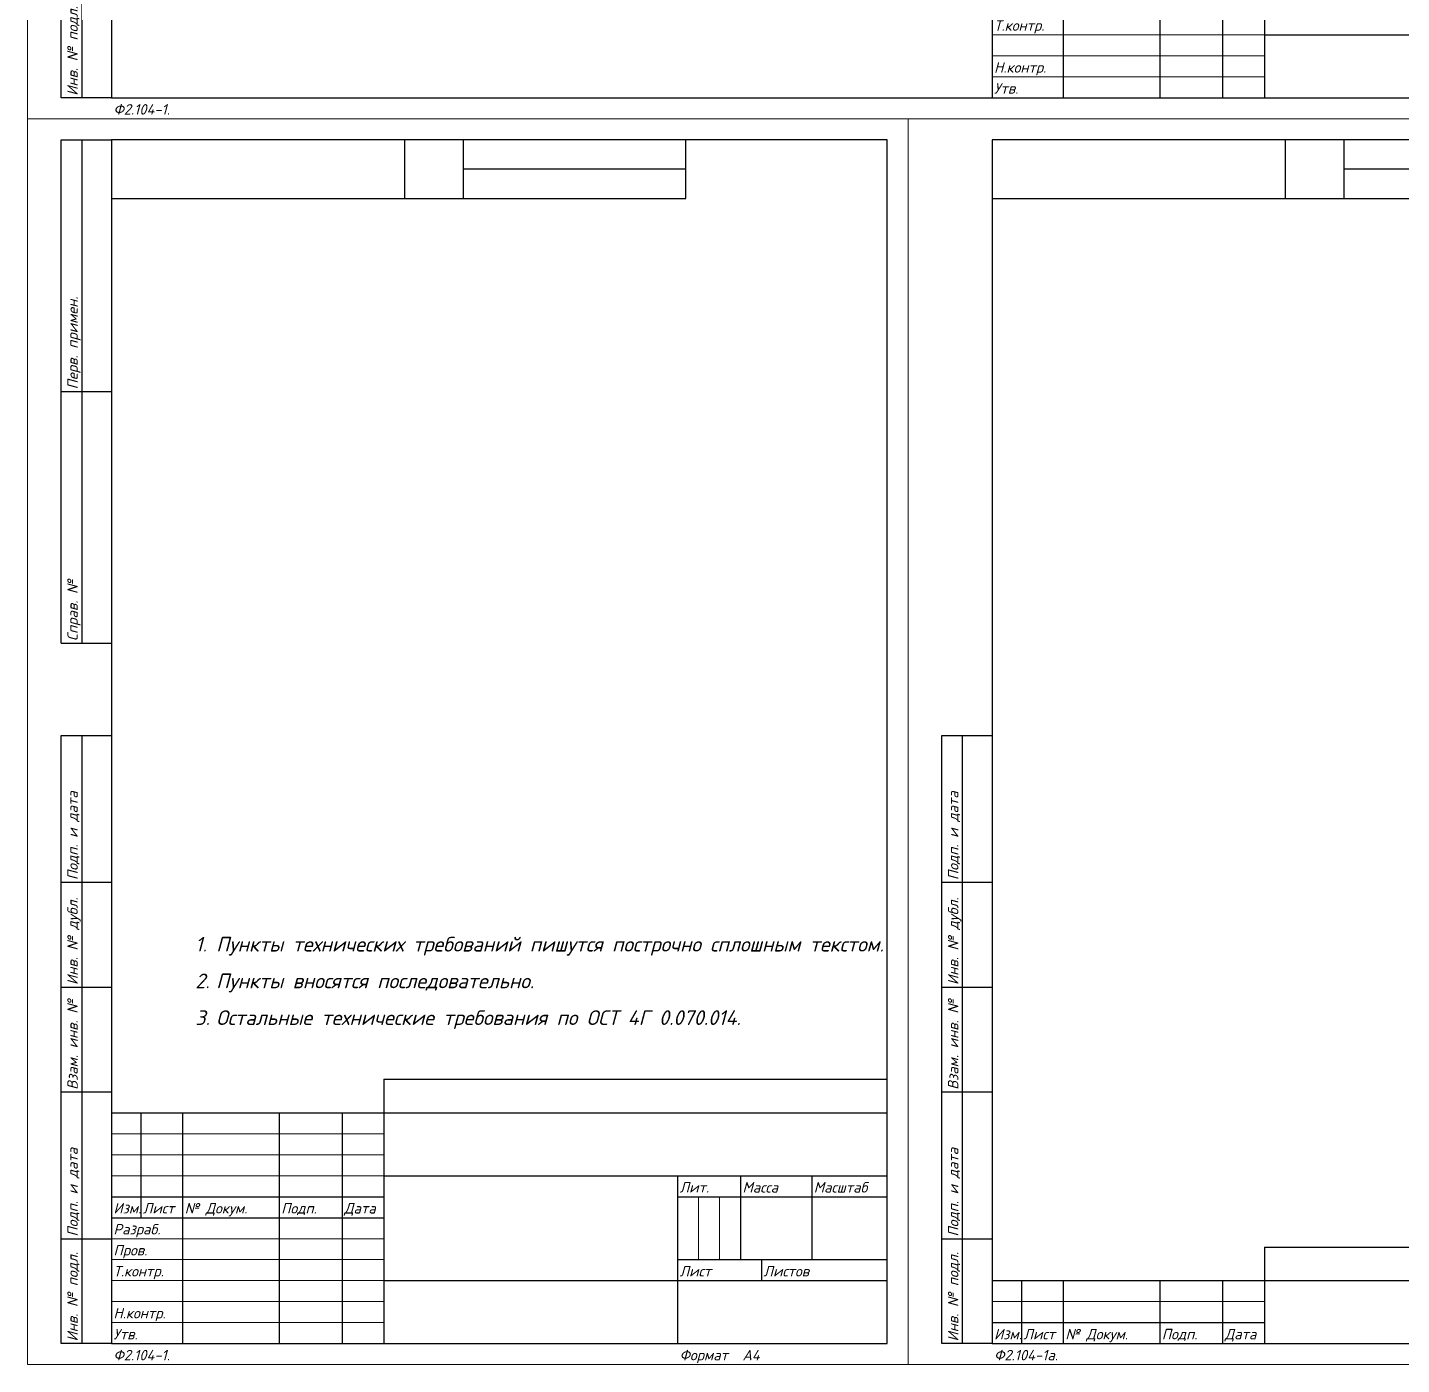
# Model space of a CAD drawing. Header units: millimetres. Extents: x 193 to 5157, y -4069 to 285.
# Drawn here: x 1793.1 to 2120.7, y -3177.8 to -2859.1 of the extents above; entities that cross this region are included whole.
import ezdxf
from ezdxf.enums import TextEntityAlignment as Align

# ---------------------------------------------------------------- set-up
doc = ezdxf.new("R2010")
doc.units = ezdxf.units.MM
doc.layers.add('4', color=4, linetype='Continuous', lineweight=15)
doc.layers.add('рамка', color=253, linetype='Continuous', lineweight=5)
doc.layers.add('Привязки', color=2, linetype='Continuous', lineweight=0, plot=False)
doc.styles.add('текст', font='isocpeui.ttf')

# ---------------------------------------------------------------- blocks, each defined once
blk = doc.blocks.new('*U25')
for p, q in [((8, 232), (8, 292)), ((8, 292), (20, 292)), ((13, 232), (13, 292)), ((90, 278), (90, 292)), ((104, 278), (104, 292)), ((157, 278), (157, 292)), ((157, 285), (104, 285)), ((20, 278), (90, 278)), ((90, 278), (104, 278)), ((104, 278), (157, 278)), ((8, 232), (20, 232)), ((8, 172), (8, 232)), ((13, 172), (13, 232)), ((8, 172), (20, 172)), ((8, 115), (8, 150)), ((8, 150), (20, 150)), ((13, 115), (13, 150)), ((8, 90), (8, 115)), ((8, 115), (20, 115)), ((13, 90), (13, 115)), ((8, 65), (8, 90)), ((8, 90), (20, 90)), ((13, 65), (13, 90)), ((85, 68), (205, 68)), ((85, 68), (85, 60)), ((8, 30), (8, 65)), ((8, 65), (20, 65)), ((13, 30), (13, 65)), ((20, 60), (205, 60)), ((20, 60), (20, 5)), ((27, 60), (27, 35)), ((37, 60), (37, 5)), ((60, 60), (60, 5)), ((75, 60), (75, 5)), ((85, 60), (85, 5)), ((85, 45), (205, 45)), ((155, 45), (155, 20)), ((170, 45), (170, 25)), ((187, 45), (187, 25)), ((20, 40), (85, 40)), ((155, 40), (205, 40)), ((20, 35), (85, 35)), ((8, 5), (8, 30)), ((8, 30), (20, 30)), ((13, 5), (13, 30)), ((155, 25), (205, 25)), ((175, 25), (175, 20)), ((85, 20), (205, 20)), ((155, 20), (155, 5)), ((20, 5), (8, 5))]:
    blk.add_line(p, q)
blk.add_lwpolyline([(20, 5), (205, 5), (205, 292), (20, 292)], close=True)
at = {"layer": '4'}
for p, q in [((20, 55), (85, 55)), ((20, 50), (85, 50)), ((20, 45), (85, 45)), ((160, 40), (160, 25)), ((165, 40), (165, 25)), ((20, 30), (85, 30)), ((20, 25), (85, 25)), ((20, 20), (85, 20)), ((20, 15), (85, 15)), ((20, 10), (85, 10))]:
    blk.add_line(p, q, dxfattribs=at)
at = {"layer": 'Привязки'}
blk.add_lwpolyline([(0, 0), (210, 0), (210, 297), (0, 297)], close=True, dxfattribs=at)
at = {"layer": 'рамка'}
blk.add_lwpolyline([(0, 297), (210, 297), (210, 0), (0, 0)], close=True, dxfattribs=at)
at = {"style": 'текст'}
for s, p in [('Перв. примен.', (12, 232.5)), ('Справ. №', (12, 172.5)), ('Подп. и дата', (12, 115.5)), ('Инв. № дубл.', (12, 90.5)), ('Взам. инв. №', (12, 65.5)), ('Подп. и дата', (12, 30.5)), ('Инв. № подл.', (12, 5.5))]:
    blk.add_text(s, height=2.5, rotation=90, dxfattribs=at).set_placement(p)
for s, height, p in [('Лит.', 2.5, (155.5, 41)), ('Масса', 2.5, (170.5, 41)), ('Масштаб', 2.5, (187.5, 41)), ('Изм.', 2.5, (20.5, 36)), ('Лист', 2.5, (27.5, 36)), ('№ Докум.', 2.5, (37.5, 36)), ('Подп.', 2.5, (60.5, 36)), ('Дата', 2.5, (75.5, 36)), ('Разраб.', 2.5, (20.5, 31)), ('Пров.', 2.5, (20.5, 26)), ('Т.контр.', 2.5, (20.5, 21)), ('Лист', 2.5, (155.5, 21)), ('Листов', 2.5, (175.5, 21)), ('Н.контр.', 2.5, (20.5, 11)), ('Утв.', 2.5, (20.5, 6)), ('Ф2.104-1а.', 0.005, (20.001, 4.992)), ('Ф2.104-1.', 2.5, (20.5, 1)), ('Формат', 2.5, (155.5, 1)), ('А4', 2.5, (170.5, 1)), ('А3', 0.0125, (209.803, 0.005)), ('А2', 0.00833, (209.868, 0.003)), ('А1', 0.00625, (209.901, 0.003)), ('А0', 0.005, (209.921, 0.002))]:
    blk.add_text(s, height=height, dxfattribs=at).set_placement(p)
for tag, p, height in [('28', (105, 286), 3.5), ('27', (91, 283), 3.5), ('29', (105, 279), 3.5), ('ИЗМ4', (20.5, 56), 2.5), ('ЛИСТИЗМ4', (27.5, 56), 2.5), ('№ДОКУМИЗМ4', (37.5, 56), 2.5), ('ПОДПИЗМ4', (60.5, 56), 2.5), ('ДАТАИЗМ4', (75.5, 56), 2.5), ('ОБОЗНАЧЕНИЕ', (90, 51), 5), ('ИЗМ3', (20.5, 51), 2.5), ('ЛИСТИЗМ3', (27.5, 51), 2.5), ('№ДОКУМИЗМ3', (37.5, 51), 2.5), ('ПОДПИЗМ3', (60.5, 51), 2.5), ('ДАТАИЗМ3', (75.5, 51), 2.5), ('ИЗМ2', (20.5, 46), 2.5), ('ЛИСТИЗМ2', (27.5, 46), 2.5), ('№ДОКУМИЗМ2', (37.5, 46), 2.5), ('ПОДПИЗМ2', (60.5, 46), 2.5), ('ДАТАИЗМ2', (75.5, 46), 2.5), ('ИЗМ1', (20.5, 41), 2.5), ('ЛИСТИЗМ1', (27.5, 41), 2.5), ('№ДОКУМИЗМ1', (37.5, 41), 2.5), ('ПОДПИЗМ1', (60.5, 41), 2.5), ('ДАТАИЗМ1', (75.5, 41), 2.5), ('РАЗРАБ', (37.5, 31), 2.5), ('ДАТАРАЗРАБ', (75.5, 31), 2.5), ('ПРОВ', (37.5, 26), 2.5), ('ДАТАПРОВ', (75.5, 26), 2.5), ('ТКОНТР', (37.5, 21), 2.5), ('ДАТАТКОНТР', (75.5, 21), 2.5), ('ЛИСТОВ', (190.5, 21), 2.5), ('10', (20.5, 16), 2.5), ('11', (37.5, 16), 2.5), ('12', (60.5, 16), 2.5), ('13', (75.5, 16), 2.5), ('НКОНТР', (37.5, 11), 2.5), ('ДАТАНКОНТР', (75.5, 11), 2.5), ('УТВ', (37.5, 6), 2.5), ('ДАТАУТВ', (75.5, 6), 2.5)]:
    blk.add_attdef(tag, p, '', height=height, dxfattribs=at)
for tag, p, height, rotation in [('ОБОЗНАЧЕНИЕ-ВЕРХ', (85, 286), 3.5, 180), ('ПРИМЕНЯЕМОСТЬ', (19, 232.5), 2.5, 90), ('СПРАВ№', (19, 172.5), 2.5, 90), ('ДАТАУЧЁТАДУБЛ', (19, 115.5), 2.5, 90), ('ИНВ№ДУБЛ', (19, 90.5), 2.5, 90), ('ВЗАМИНВ№', (19, 65.5), 2.5, 90), ('ДАТАУЧЁТА', (19, 30.5), 2.5, 90), ('ИНВ№ПОДЛ', (19, 5.5), 2.5, 90)]:
    blk.add_attdef(tag, p, '', height=height, rotation=rotation, dxfattribs=at)
blk.add_attdef('30', text='', height=5, dxfattribs=at).set_placement((145, 64), align=Align.MIDDLE)
for tag, height, p in [('НАИМЕНОВАНИЕ1', 5, (120, 36)), ('НАИМЕНОВАНИЕ2', 3.5, (120, 31)), ('МАССА', 3.5, (178.5, 31)), ('МАСШТАБ', 3.5, (196, 31)), ('НАИМЕНОВАНИЕ3', 3.5, (120, 26)), ('НАИМЕНОВАНИЕ4', 2.5, (120, 21)), ('ЛИСТ', 2.5, (170.5, 21)), ('МАТЕРИАЛ1', 2.5, (120, 16)), ('МАТЕРИАЛ2', 2.5, (120, 11)), ('ПРЕДПРИЯТИЕ', 3.5, (180, 11)), ('МАТЕРИАЛ3', 2.5, (120, 6))]:
    blk.add_attdef(tag, text='', height=height, dxfattribs=at).set_placement(p, align=Align.CENTER)
for tag, p in [('ЛИТЕРА', (157.5, 31)), ('ЛИТЕРА2', (162.5, 31)), ('ЛИТЕРА3', (167.5, 31))]:
    blk.add_attdef(tag, text='', height=2.5, dxfattribs=at).set_placement(p, align=Align.RIGHT)
for tag, p in [('ИНДЕКС', (157.5, 31)), ('ИНДЕКС2', (162.5, 31)), ('ИНДЕКС3', (167.5, 31))]:
    blk.add_attdef(tag, text='', height=2.5, dxfattribs=at).set_placement(p, align=Align.TOP_LEFT)
blk = doc.blocks.new('*U26')
for p, q in [((8, 232), (8, 292)), ((8, 292), (20, 292)), ((13, 232), (13, 292)), ((90, 278), (90, 292)), ((104, 278), (104, 292)), ((157, 278), (157, 292)), ((157, 285), (104, 285)), ((20, 278), (90, 278)), ((90, 278), (104, 278)), ((104, 278), (157, 278)), ((8, 232), (20, 232)), ((8, 172), (8, 232)), ((13, 172), (13, 232)), ((8, 172), (20, 172)), ((8, 115), (8, 150)), ((8, 150), (20, 150)), ((13, 115), (13, 150)), ((8, 90), (8, 115)), ((8, 115), (20, 115)), ((13, 90), (13, 115)), ((8, 65), (8, 90)), ((8, 90), (20, 90)), ((13, 65), (13, 90)), ((295, 68), (415, 68)), ((295, 68), (295, 60)), ((8, 30), (8, 65)), ((8, 65), (20, 65)), ((13, 30), (13, 65)), ((230, 60), (415, 60)), ((230, 60), (230, 5)), ((237, 60), (237, 35)), ((247, 60), (247, 5)), ((270, 60), (270, 5)), ((285, 60), (285, 5)), ((295, 60), (295, 5)), ((295, 45), (415, 45)), ((365, 45), (365, 20)), ((380, 45), (380, 25)), ((397, 45), (397, 25)), ((230, 40), (295, 40)), ((365, 40), (415, 40)), ((230, 35), (295, 35)), ((8, 5), (8, 30)), ((8, 30), (20, 30)), ((13, 5), (13, 30)), ((365, 25), (415, 25)), ((385, 25), (385, 20)), ((295, 20), (415, 20)), ((365, 20), (365, 5)), ((20, 5), (8, 5))]:
    blk.add_line(p, q)
blk.add_lwpolyline([(20, 5), (415, 5), (415, 292), (20, 292)], close=True)
at = {"layer": '4'}
for p, q in [((230, 55), (295, 55)), ((230, 50), (295, 50)), ((230, 45), (295, 45)), ((370, 40), (370, 25)), ((375, 40), (375, 25)), ((230, 30), (295, 30)), ((230, 25), (295, 25)), ((230, 20), (295, 20)), ((230, 15), (295, 15)), ((230, 10), (295, 10))]:
    blk.add_line(p, q, dxfattribs=at)
at = {"layer": 'Привязки'}
blk.add_lwpolyline([(0, 0), (420, 0), (420, 297), (0, 297)], close=True, dxfattribs=at)
at = {"layer": 'рамка'}
blk.add_lwpolyline([(0, 297), (420, 297), (420, 0), (0, 0)], close=True, dxfattribs=at)
at = {"style": 'текст'}
for s, p in [('Перв. примен.', (12, 232.5)), ('Справ. №', (12, 172.5)), ('Подп. и дата', (12, 115.5)), ('Инв. № дубл.', (12, 90.5)), ('Взам. инв. №', (12, 65.5)), ('Подп. и дата', (12, 30.5)), ('Инв. № подл.', (12, 5.5))]:
    blk.add_text(s, height=2.5, rotation=90, dxfattribs=at).set_placement(p)
for s, height, p in [('Лит.', 2.5, (365.5, 41)), ('Масса', 2.5, (380.5, 41)), ('Масштаб', 2.5, (397.5, 41)), ('Изм.', 2.5, (230.5, 36)), ('Лист', 2.5, (237.5, 36)), ('№ Докум.', 2.5, (247.5, 36)), ('Подп.', 2.5, (270.5, 36)), ('Дата', 2.5, (285.5, 36)), ('Разраб.', 2.5, (230.5, 31)), ('Пров.', 2.5, (230.5, 26)), ('Т.контр.', 2.5, (230.5, 21)), ('Лист', 2.5, (365.5, 21)), ('Листов', 2.5, (385.5, 21)), ('Н.контр.', 2.5, (230.5, 11)), ('Утв.', 2.5, (230.5, 6)), ('Ф2.104-1а.', 0.005, (20, 4.99)), ('Ф2.104-1.', 2.5, (20.5, 1)), ('Формат', 2.5, (365.5, 1)), ('А3', 2.5, (380.5, 1)), ('А4', 0.025, (419.61, 0.01)), ('А2', 0.00833, (419.87, 0)), ('А1', 0.00625, (419.9, 0)), ('А0', 0.005, (419.92, 0))]:
    blk.add_text(s, height=height, dxfattribs=at).set_placement(p)
for tag, p, height in [('28', (105, 286), 3.5), ('27', (91, 283), 3.5), ('29', (105, 279), 3.5), ('ИЗМ4', (230.5, 56), 2.5), ('ЛИСТИЗМ4', (237.5, 56), 2.5), ('№ДОКУМИЗМ4', (247.5, 56), 2.5), ('ПОДПИЗМ4', (270.5, 56), 2.5), ('ДАТАИЗМ4', (285.5, 56), 2.5), ('ОБОЗНАЧЕНИЕ', (300, 51), 5), ('ИЗМ3', (230.5, 51), 2.5), ('ЛИСТИЗМ3', (237.5, 51), 2.5), ('№ДОКУМИЗМ3', (247.5, 51), 2.5), ('ПОДПИЗМ3', (270.5, 51), 2.5), ('ДАТАИЗМ3', (285.5, 51), 2.5), ('ИЗМ2', (230.5, 46), 2.5), ('ЛИСТИЗМ2', (237.5, 46), 2.5), ('№ДОКУМИЗМ2', (247.5, 46), 2.5), ('ПОДПИЗМ2', (270.5, 46), 2.5), ('ДАТАИЗМ2', (285.5, 46), 2.5), ('ИЗМ1', (230.5, 41), 2.5), ('ЛИСТИЗМ1', (237.5, 41), 2.5), ('№ДОКУМИЗМ1', (247.5, 41), 2.5), ('ПОДПИЗМ1', (270.5, 41), 2.5), ('ДАТАИЗМ1', (285.5, 41), 2.5), ('РАЗРАБ', (247.5, 31), 2.5), ('ДАТАРАЗРАБ', (285.5, 31), 2.5), ('ПРОВ', (247.5, 26), 2.5), ('ДАТАПРОВ', (285.5, 26), 2.5), ('ТКОНТР', (247.5, 21), 2.5), ('ДАТАТКОНТР', (285.5, 21), 2.5), ('ЛИСТОВ', (400.5, 21), 2.5), ('10', (230.5, 16), 2.5), ('11', (247.5, 16), 2.5), ('12', (270.5, 16), 2.5), ('13', (285.5, 16), 2.5), ('НКОНТР', (247.5, 11), 2.5), ('ДАТАНКОНТР', (285.5, 11), 2.5), ('УТВ', (247.5, 6), 2.5), ('ДАТАУТВ', (285.5, 6), 2.5)]:
    blk.add_attdef(tag, p, '', height=height, dxfattribs=at)
for tag, p, height, rotation in [('ОБОЗНАЧЕНИЕ-ВЕРХ', (85, 286), 3.5, 180), ('ПРИМЕНЯЕМОСТЬ', (19, 232.5), 2.5, 90), ('СПРАВ№', (19, 172.5), 2.5, 90), ('ДАТАУЧЁТАДУБЛ', (19, 115.5), 2.5, 90), ('ИНВ№ДУБЛ', (19, 90.5), 2.5, 90), ('ВЗАМИНВ№', (19, 65.5), 2.5, 90), ('ДАТАУЧЁТА', (19, 30.5), 2.5, 90), ('ИНВ№ПОДЛ', (19, 5.5), 2.5, 90)]:
    blk.add_attdef(tag, p, '', height=height, rotation=rotation, dxfattribs=at)
blk.add_attdef('30', text='', height=5, dxfattribs=at).set_placement((355, 64), align=Align.MIDDLE)
for tag, height, p in [('НАИМЕНОВАНИЕ1', 5, (330, 36)), ('НАИМЕНОВАНИЕ2', 3.5, (330, 31)), ('МАССА', 3.5, (388.5, 31)), ('МАСШТАБ', 3.5, (406, 31)), ('НАИМЕНОВАНИЕ3', 3.5, (330, 26)), ('НАИМЕНОВАНИЕ4', 2.5, (330, 21)), ('ЛИСТ', 2.5, (380.5, 21)), ('МАТЕРИАЛ1', 2.5, (330, 16)), ('МАТЕРИАЛ2', 2.5, (330, 11)), ('ПРЕДПРИЯТИЕ', 3.5, (390, 11)), ('МАТЕРИАЛ3', 2.5, (330, 6))]:
    blk.add_attdef(tag, text='', height=height, dxfattribs=at).set_placement(p, align=Align.CENTER)
for tag, p in [('ЛИТЕРА', (367.5, 31)), ('ЛИТЕРА2', (372.5, 31)), ('ЛИТЕРА3', (377.5, 31))]:
    blk.add_attdef(tag, text='', height=2.5, dxfattribs=at).set_placement(p, align=Align.RIGHT)
for tag, p in [('ИНДЕКС', (367.5, 31)), ('ИНДЕКС2', (372.5, 31)), ('ИНДЕКС3', (377.5, 31))]:
    blk.add_attdef(tag, text='', height=2.5, dxfattribs=at).set_placement(p, align=Align.TOP_LEFT)
blk = doc.blocks.new('*U38')
for p, q in [((90, 278), (90, 292)), ((104, 278), (104, 292)), ((157, 278), (157, 292)), ((157, 285), (104, 285)), ((20, 278), (90, 278)), ((90, 278), (104, 278)), ((104, 278), (157, 278)), ((20, 172), (20, 172)), ((20, 172), (20, 172)), ((20, 172), (20, 172)), ((20, 172), (20, 172)), ((20, 172), (20, 172)), ((20, 172), (20, 172)), ((20, 172), (20, 172)), ((8, 115), (8, 150)), ((8, 150), (20, 150)), ((13, 115), (13, 150)), ((8, 90), (8, 115)), ((8, 115), (20, 115)), ((13, 90), (13, 115)), ((8, 65), (8, 90)), ((8, 90), (20, 90)), ((13, 65), (13, 90)), ((8, 30), (8, 65)), ((8, 65), (20, 65)), ((13, 30), (13, 65)), ((8, 5), (8, 30)), ((8, 30), (20, 30)), ((13, 5), (13, 30)), ((85, 28), (205, 28)), ((85, 28), (85, 20)), ((20, 20), (205, 20)), ((20, 20), (20, 5)), ((27, 20), (27, 5)), ((37, 20), (37, 5)), ((60, 20), (60, 5)), ((75, 20), (75, 5)), ((85, 20), (85, 5)), ((195, 20), (195, 5)), ((20, 10), (85, 10)), ((195, 13), (205, 13)), ((20, 5), (8, 5)), ((20, 5), (85, 5)), ((205, 5), (205, 5)), ((205, 5), (205, 5)), ((205, 5), (205, 5)), ((205, 5), (205, 5)), ((205, 5), (205, 5)), ((205, 5), (205, 5)), ((205, 5), (205, 5))]:
    blk.add_line(p, q)
blk.add_lwpolyline([(20, 5), (205, 5), (205, 292), (20, 292)], close=True)
at = {"layer": '4'}
for p, q in [((20, 15), (85, 15)), ((205, 5), (205, 5)), ((205, 5), (205, 5)), ((205, 5), (205, 5)), ((205, 5), (205, 5)), ((205, 5), (205, 5)), ((205, 5), (205, 5)), ((205, 5), (205, 5)), ((205, 5), (205, 5)), ((205, 5), (205, 5))]:
    blk.add_line(p, q, dxfattribs=at)
at = {"layer": 'Привязки'}
blk.add_lwpolyline([(0, 0), (210, 0), (210, 297), (0, 297)], close=True, dxfattribs=at)
at = {"layer": 'рамка'}
blk.add_lwpolyline([(0, 297), (210, 297), (210, 0), (0, 0)], close=True, dxfattribs=at)
at = {"style": 'текст'}
for s, height, p in [('Справ. №', 0.0000208, (20, 172)), ('Перв. примен.', 0.0000208, (20, 172)), ('Подп. и дата', 2.5, (12, 115.5)), ('Инв. № дубл.', 2.5, (12, 90.5)), ('Взам. инв. №', 2.5, (12, 65.5)), ('Подп. и дата', 2.5, (12, 30.5)), ('Инв. № подл.', 2.5, (12, 5.5))]:
    blk.add_text(s, height=height, rotation=90, dxfattribs=at).set_placement(p)
for s, height, p in [('Лист', 2.5, (195.5, 14)), ('Изм.', 2.5, (20.5, 6)), ('Лист', 2.5, (27.5, 6)), ('№ Докум.', 2.5, (37.5, 6)), ('Подп.', 2.5, (60.5, 6)), ('Дата', 2.5, (75.5, 6)), ('Ф2.104-1.', 0.005, (20, 4.99)), ('Ф2.104-1а.', 2.5, (20.5, 1)), ('Формат', 2.5, (155.5, 1)), ('А4', 2.5, (170.5, 1)), ('Разраб.', 0.0000135, (205, 5)), ('Пров.', 0.0000135, (205, 5)), ('Т.контр.', 0.0000135, (205, 5)), ('Н.контр.', 0.0000135, (205, 5)), ('Утв.', 0.0000135, (205, 5)), ('Лит.', 0.0000135, (205, 5)), ('Масса', 0.0000135, (205, 5)), ('Масштаб', 0.0000135, (205, 5)), ('Листов', 0.0000135, (205, 5)), ('А3', 0.0125, (209.8, 0.01)), ('А2', 0.00833, (209.87, 0)), ('А1', 0.00625, (209.9, 0)), ('А0', 0.005, (209.92, 0))]:
    blk.add_text(s, height=height, dxfattribs=at).set_placement(p)
for tag, p, height in [('28', (105, 286), 3.5), ('27', (91, 283), 3.5), ('29', (105, 279), 3.5), ('ИЗМ2', (20.5, 16), 2.5), ('ЛИСТИЗМ2', (27.5, 16), 2.5), ('№ДОКУМИЗМ2', (37.5, 16), 2.5), ('ПОДПИЗМ2', (60.5, 16), 2.5), ('ДАТАИЗМ2', (75.5, 16), 2.5), ('ИЗМ1', (20.5, 11), 2.5), ('ЛИСТИЗМ1', (27.5, 11), 2.5), ('№ДОКУМИЗМ1', (37.5, 11), 2.5), ('ПОДПИЗМ1', (60.5, 11), 2.5), ('ДАТАИЗМ1', (75.5, 11), 2.5), ('ОБОЗНАЧЕНИЕ', (90, 11), 5), ('РАЗРАБ', (205, 5), 0.0000135), ('ЛИСТОВ', (205, 5), 0.0000135), ('ПРОВ', (205, 5), 0.0000135), ('ТКОНТР', (205, 5), 0.0000135), ('НКОНТР', (205, 5), 0.0000135), ('УТВ', (205, 5), 0.0000135), ('10', (205, 5), 0.0000135), ('11', (205, 5), 0.0000135), ('12', (205, 5), 0.0000135), ('13', (205, 5), 0.0000135), ('ИЗМ3', (205, 5), 0.0000135), ('ЛИСТИЗМ3', (205, 5), 0.0000135), ('№ДОКУМИЗМ3', (205, 5), 0.0000135), ('ПОДПИЗМ3', (205, 5), 0.0000135), ('ДАТАИЗМ3', (205, 5), 0.0000135), ('ИЗМ4', (205, 5), 0.0000135), ('ЛИСТИЗМ4', (205, 5), 0.0000135), ('№ДОКУМИЗМ4', (205, 5), 0.0000135), ('ПОДПИЗМ4', (205, 5), 0.0000135), ('ДАТАИЗМ4', (205, 5), 0.0000135), ('ДАТАРАЗРАБ', (205, 5), 0.0000135), ('ДАТАПРОВ', (205, 5), 0.0000135), ('ДАТАТКОНТР', (205, 5), 0.0000135), ('ДАТАНКОНТР', (205, 5), 0.0000135), ('ДАТАУТВ', (205, 5), 0.0000135)]:
    blk.add_attdef(tag, p, '', height=height, dxfattribs=at)
for tag, p, height, rotation in [('ОБОЗНАЧЕНИЕ-ВЕРХ', (85, 286), 3.5, 180), ('ПРИМЕНЯЕМОСТЬ', (20, 172), 0.0000208, 90), ('СПРАВ№', (20, 172), 0.0000208, 90), ('ДАТАУЧЁТАДУБЛ', (19, 115.5), 2.5, 90), ('ИНВ№ДУБЛ', (19, 90.5), 2.5, 90), ('ВЗАМИНВ№', (19, 65.5), 2.5, 90), ('ДАТАУЧЁТА', (19, 30.5), 2.5, 90), ('ИНВ№ПОДЛ', (19, 5.5), 2.5, 90)]:
    blk.add_attdef(tag, p, '', height=height, rotation=rotation, dxfattribs=at)
blk.add_attdef('30', text='', height=5, dxfattribs=at).set_placement((145, 24), align=Align.MIDDLE)
for tag, height, p in [('ЛИСТ', 2.5, (200, 9)), ('НАИМЕНОВАНИЕ1', 0.000027, (205, 5)), ('НАИМЕНОВАНИЕ2', 0.0000189, (205, 5)), ('НАИМЕНОВАНИЕ3', 0.0000189, (205, 5)), ('НАИМЕНОВАНИЕ4', 0.0000135, (205, 5)), ('МАССА', 0.0000189, (205, 5)), ('МАСШТАБ', 0.0000189, (205, 5)), ('МАТЕРИАЛ1', 0.0000135, (205, 5)), ('МАТЕРИАЛ2', 0.0000135, (205, 5)), ('МАТЕРИАЛ3', 0.0000135, (205, 5)), ('ПРЕДПРИЯТИЕ', 0.0000189, (205, 5))]:
    blk.add_attdef(tag, text='', height=height, dxfattribs=at).set_placement(p, align=Align.CENTER)
for tag in ['ЛИТЕРА', 'ЛИТЕРА2', 'ЛИТЕРА3']:
    blk.add_attdef(tag, text='', height=0.0000135, dxfattribs=at).set_placement((205, 5), align=Align.RIGHT)
for tag in ['ИНДЕКС', 'ИНДЕКС2', 'ИНДЕКС3']:
    blk.add_attdef(tag, text='', height=0.0000135, dxfattribs=at).set_placement((205, 5), align=Align.TOP_LEFT)

msp = doc.modelspace()

# ---------------------------------------------------------------- block references
for name, p in [('*U26', (1793.08, -2880.84)), ('*U25', (1793.08, -3177.84)), ('*U38', (2003.08, -3177.84))]:
    msp.add_blockref(name, p)

# ---------------------------------------------------------------- texts
at = {"insert": (1833.08, -3097.84), "char_height": 3.5, "width": 160, "attachment_point": 7, "line_spacing_factor": 1.5, "style": 'текст'}
msp.add_mtext('\\pi-5,l5,t5;{\\fISOCPEUR|b0|i1|c204|p34;1.^IПункты технических требований пишутся построчно сплошным текстом.\\P2.^IПункты вносятся последовательно.\\P3.^IОстальные технические требования по ОСТ 4Г 0.070.014.}', dxfattribs=at)

doc.saveas('drawing.dxf')
